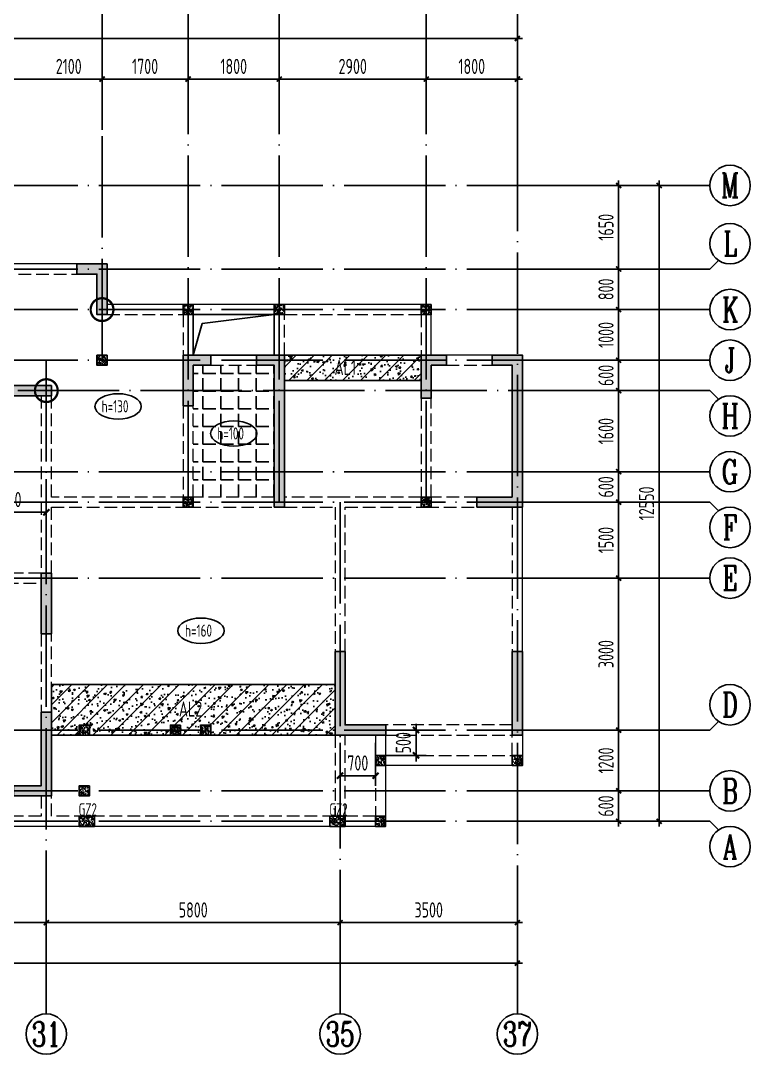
# Model space of a CAD drawing. Extents: x -1712635 to -854203, y -534641 to -21985.
# Drawn here: x -1207479 to -1193073, y -437530 to -417127 of the extents above; entities that cross this region are included whole.
import ezdxf
from ezdxf.enums import TextEntityAlignment as Align

# ---------------------------------------------------------------- set-up
doc = ezdxf.new("R2010")
doc.units = 0
doc.header["$LTSCALE"] = 1000
for name, pattern in [('DASH', [0.35, 0.25, -0.1]), ('DASHED', [0.75, 0.5, -0.25]), ('DOTE', [2.42, 2, -0.2, 0.02, -0.2])]:
    doc.linetypes.add(name, pattern=pattern)
doc.layers.get('0').update_dxf_attribs({"linetype": 'CONTINUOUS'})
doc.layers.get('Defpoints').update_dxf_attribs({"linetype": 'CONTINUOUS'})
doc.layers.add('+公共字体', color=7, linetype='CONTINUOUS', lineweight=20)
for name, color, linetype in [('A-AXIS', 1, 'CONTINUOUS'), ('A-DOTE', 10, 'DOTE'), ('AXIS_NUM', 7, 'CONTINUOUS'), ('BEAM', 4, 'DASHED'), ('ROOF', 183, 'CONTINUOUS'), ('S-B板填充', 251, 'CONTINUOUS'), ('S-B板标注', 3, 'CONTINUOUS'), ('S-C承台编号', 6, 'CONTINUOUS'), ('S-D洞口', 4, 'CONTINUOUS'), ('S-L主梁线', 4, 'DASH'), ('S-Q墙填充', 252, 'CONTINUOUS'), ('S-Q墙实线', 6, 'CONTINUOUS'), ('S-Q墙标注', 3, 'CONTINUOUS'), ('S-Y一般标注', 3, 'CONTINUOUS'), ('S-构造柱', 212, 'CONTINUOUS'), ('S-构造柱编号', 130, 'CONTINUOUS'), ('TEXT', 2, 'CONTINUOUS')]:
    doc.layers.add(name, color=color, linetype=linetype)
doc.layers.add('配箍校核', color=34, linetype='CONTINUOUS', plot=False)
doc.styles.add('TSSD_Axis', font='complex.shx', dxfattribs={"width": 0.7, "bigfont": 'hztxt.shx'})
doc.styles.add('TSSD_DIMENSION', font='Tssdeng.shx', dxfattribs={"width": 0.7, "bigfont": 'tssdchn.shx'})
doc.styles.add('TSSD_REIN', font='tssdeng.shx', dxfattribs={"width": 0.7, "height": 300, "bigfont": 'tssdchn.shx'})
doc.styles.add('结构文字', font='zstxt.shx', dxfattribs={"width": 0.7, "bigfont": 'zshz.shx'})
doc.dimstyles.new('STRUCK', dxfattribs={"dimtxt": 400, "dimasz": 121, "dimexe": 200, "dimexo": 150, "dimgap": 115, "dimtad": 1, "dimdec": 0, "dimdsep": 46, "dimtxsty": '结构文字', "dimblk": 'ARCHTICK', "dimcen": 400, "dimclrd": 3, "dimclre": 3, "dimclrt": 7, "dimadec": 0, "dimazin": 0, "dimtfac": 1, "dimtdec": 0, "dimtix": 1, "dimtmove": 2, "dimatfit": 3, "dimldrblk": '_DIMX', "dimfxl": 0, "dimtolj": 1, "dimtzin": 0, "dimarcsym": 0})
doc.dimstyles.new('TSSD_100_100', dxfattribs={"dimtxt": 300, "dimasz": 100, "dimexe": 100, "dimexo": 250, "dimgap": 100, "dimtad": 1, "dimdec": 0, "dimzin": 0, "dimdsep": 46, "dimtxsty": 'TSSD_DIMENSION', "dimblk": 'ARCHTICK', "dimcen": 0, "dimdle": 100, "dimclrt": 7, "dimadec": 0, "dimazin": 0, "dimtfac": 1, "dimtdec": 0, "dimtix": 1, "dimtmove": 2, "dimatfit": 3, "dimldrblk": 'ARCHTICK', "dimfxl": 0, "dimtolj": 1, "dimtzin": 0, "dimarcsym": 0})

# ---------------------------------------------------------------- blocks, each defined once
blk = doc.blocks.new('_ArchTick')
at = {"color": 0, "const_width": 0.35}
blk.add_lwpolyline([(-0.5, -0.5), (0.5, 0.5)], dxfattribs=at)
blk = doc.blocks.new('*D134')
at = {"layer": 'Defpoints', "color": 0}
for p in [(46400, 19250), (44300, 18250), (46400, 18250)]:
    blk.add_point(p, dxfattribs=at)
at = {"layer": 'S-Y一般标注', "color": 0, "lineweight": -2}
for p, q in [((44200, 19250), (46500, 19250)), ((44300, 18500), (44300, 19350)), ((46400, 18500), (46400, 19350))]:
    blk.add_line(p, q, dxfattribs=at)
at = {"layer": 'S-Y一般标注', "color": 0, "lineweight": -2, "xscale": 100, "yscale": 100, "zscale": 100, "rotation": 180}
blk.add_blockref('_ArchTick', (44300, 19250), dxfattribs=at)
at = {"layer": 'S-Y一般标注', "color": 0, "lineweight": -2, "xscale": 100, "yscale": 100, "zscale": 100}
blk.add_blockref('_ArchTick', (46400, 19250), dxfattribs=at)
at = {"layer": 'S-Y一般标注', "color": 7, "insert": (45742, 19500), "char_height": 300, "attachment_point": 5, "style": 'TSSD_DIMENSION'}
blk.add_mtext('\\A1;2100', dxfattribs=at)
blk = doc.blocks.new('*D135')
at = {"layer": 'Defpoints', "color": 0}
for p in [(48100, 19250), (46400, 18250), (48100, 18250)]:
    blk.add_point(p, dxfattribs=at)
at = {"layer": 'S-Y一般标注', "color": 0, "lineweight": -2}
for p, q in [((46300, 19250), (48200, 19250)), ((46400, 18500), (46400, 19350)), ((48100, 18500), (48100, 19350))]:
    blk.add_line(p, q, dxfattribs=at)
at = {"layer": 'S-Y一般标注', "color": 0, "lineweight": -2, "xscale": 100, "yscale": 100, "zscale": 100, "rotation": 180}
blk.add_blockref('_ArchTick', (46400, 19250), dxfattribs=at)
at = {"layer": 'S-Y一般标注', "color": 0, "lineweight": -2, "xscale": 100, "yscale": 100, "zscale": 100}
blk.add_blockref('_ArchTick', (48100, 19250), dxfattribs=at)
at = {"layer": 'S-Y一般标注', "color": 7, "insert": (47250, 19500), "char_height": 300, "attachment_point": 5, "style": 'TSSD_DIMENSION'}
blk.add_mtext('\\A1;1700', dxfattribs=at)
blk = doc.blocks.new('*D136')
at = {"layer": 'Defpoints', "color": 0}
for p in [(49900, 19250), (48100, 18250), (49900, 18250)]:
    blk.add_point(p, dxfattribs=at)
at = {"layer": 'S-Y一般标注', "color": 0, "lineweight": -2}
for p, q in [((48000, 19250), (50000, 19250)), ((48100, 18500), (48100, 19350)), ((49900, 18500), (49900, 19350))]:
    blk.add_line(p, q, dxfattribs=at)
at = {"layer": 'S-Y一般标注', "color": 0, "lineweight": -2, "xscale": 100, "yscale": 100, "zscale": 100, "rotation": 180}
blk.add_blockref('_ArchTick', (48100, 19250), dxfattribs=at)
at = {"layer": 'S-Y一般标注', "color": 0, "lineweight": -2, "xscale": 100, "yscale": 100, "zscale": 100}
blk.add_blockref('_ArchTick', (49900, 19250), dxfattribs=at)
at = {"layer": 'S-Y一般标注', "color": 7, "insert": (49000, 19500), "char_height": 300, "attachment_point": 5, "style": 'TSSD_DIMENSION'}
blk.add_mtext('\\A1;1800', dxfattribs=at)
blk = doc.blocks.new('*D137')
at = {"layer": 'Defpoints', "color": 0}
for p in [(52800, 19250), (49900, 18250), (52800, 18250)]:
    blk.add_point(p, dxfattribs=at)
at = {"layer": 'S-Y一般标注', "color": 0, "lineweight": -2}
for p, q in [((49800, 19250), (52900, 19250)), ((49900, 18500), (49900, 19350)), ((52800, 18500), (52800, 19350))]:
    blk.add_line(p, q, dxfattribs=at)
at = {"layer": 'S-Y一般标注', "color": 0, "lineweight": -2, "xscale": 100, "yscale": 100, "zscale": 100, "rotation": 180}
blk.add_blockref('_ArchTick', (49900, 19250), dxfattribs=at)
at = {"layer": 'S-Y一般标注', "color": 0, "lineweight": -2, "xscale": 100, "yscale": 100, "zscale": 100}
blk.add_blockref('_ArchTick', (52800, 19250), dxfattribs=at)
at = {"layer": 'S-Y一般标注', "color": 7, "insert": (51350, 19500), "char_height": 300, "attachment_point": 5, "style": 'TSSD_DIMENSION'}
blk.add_mtext('\\A1;2900', dxfattribs=at)
blk = doc.blocks.new('*D138')
at = {"layer": 'Defpoints', "color": 0}
for p in [(54600, 19250), (52800, 18250), (54600, 18250)]:
    blk.add_point(p, dxfattribs=at)
at = {"layer": 'S-Y一般标注', "color": 0, "lineweight": -2}
for p, q in [((52700, 19250), (54700, 19250)), ((52800, 18500), (52800, 19350)), ((54600, 18500), (54600, 19350))]:
    blk.add_line(p, q, dxfattribs=at)
at = {"layer": 'S-Y一般标注', "color": 0, "lineweight": -2, "xscale": 100, "yscale": 100, "zscale": 100, "rotation": 180}
blk.add_blockref('_ArchTick', (52800, 19250), dxfattribs=at)
at = {"layer": 'S-Y一般标注', "color": 0, "lineweight": -2, "xscale": 100, "yscale": 100, "zscale": 100}
blk.add_blockref('_ArchTick', (54600, 19250), dxfattribs=at)
at = {"layer": 'S-Y一般标注', "color": 7, "insert": (53700, 19500), "char_height": 300, "attachment_point": 5, "style": 'TSSD_DIMENSION'}
blk.add_mtext('\\A1;1800', dxfattribs=at)
blk = doc.blocks.new('*D139')
at = {"layer": 'Defpoints', "color": 0}
for p in [(54600, 20050), (4600, 18250), (54600, 18250)]:
    blk.add_point(p, dxfattribs=at)
at = {"layer": 'S-Y一般标注', "color": 0, "lineweight": -2}
for p, q in [((4500, 20050), (54700, 20050)), ((4600, 18500), (4600, 20150)), ((54600, 18500), (54600, 20150))]:
    blk.add_line(p, q, dxfattribs=at)
at = {"layer": 'S-Y一般标注', "color": 0, "lineweight": -2, "xscale": 100, "yscale": 100, "zscale": 100, "rotation": 180}
blk.add_blockref('_ArchTick', (4600, 20050), dxfattribs=at)
at = {"layer": 'S-Y一般标注', "color": 0, "lineweight": -2, "xscale": 100, "yscale": 100, "zscale": 100}
blk.add_blockref('_ArchTick', (54600, 20050), dxfattribs=at)
at = {"layer": 'S-Y一般标注', "color": 7, "insert": (29600, 20300), "char_height": 300, "attachment_point": 5, "style": 'TSSD_DIMENSION'}
blk.add_mtext('\\A1;50000', dxfattribs=at)
blk = doc.blocks.new('*D159')
at = {"layer": 'Defpoints', "color": 0}
for p in [(42100, 3600), (45300, 3600), (45300, 2600)]:
    blk.add_point(p, dxfattribs=at)
at = {"layer": 'S-Y一般标注', "color": 0, "lineweight": -2}
for p, q in [((42100, 3350), (42100, 2500)), ((45300, 3350), (45300, 2500)), ((42000, 2600), (45400, 2600))]:
    blk.add_line(p, q, dxfattribs=at)
at = {"layer": 'S-Y一般标注', "color": 0, "lineweight": -2, "xscale": 100, "yscale": 100, "zscale": 100, "rotation": 180}
blk.add_blockref('_ArchTick', (42100, 2600), dxfattribs=at)
at = {"layer": 'S-Y一般标注', "color": 0, "lineweight": -2, "xscale": 100, "yscale": 100, "zscale": 100}
blk.add_blockref('_ArchTick', (45300, 2600), dxfattribs=at)
at = {"layer": 'S-Y一般标注', "color": 7, "insert": (43700, 2850), "char_height": 300, "attachment_point": 5, "style": 'TSSD_DIMENSION'}
blk.add_mtext('\\A1;3200', dxfattribs=at)
blk = doc.blocks.new('ts_axno')
at = {"color": 0, "linetype": 'ByBlock', "lineweight": -2}
blk.add_circle((0, 0), 0.5, dxfattribs=at)
at = {"color": 0, "linetype": 'ByBlock', "lineweight": -2, "style": 'TSSD_Axis', "width": 0.7}
blk.add_attdef('A', text='', height=0.6, dxfattribs=at).set_placement((0, 0), align=Align.MIDDLE_CENTER)
blk = doc.blocks.new('*D160')
at = {"layer": 'Defpoints', "color": 0}
for p in [(45300, 3600), (51100, 3600), (51100, 2600)]:
    blk.add_point(p, dxfattribs=at)
at = {"layer": 'S-Y一般标注', "color": 0, "lineweight": -2}
for p, q in [((45300, 3350), (45300, 2500)), ((51100, 3350), (51100, 2500)), ((45200, 2600), (51200, 2600))]:
    blk.add_line(p, q, dxfattribs=at)
at = {"layer": 'S-Y一般标注', "color": 0, "lineweight": -2, "xscale": 100, "yscale": 100, "zscale": 100, "rotation": 180}
blk.add_blockref('_ArchTick', (45300, 2600), dxfattribs=at)
at = {"layer": 'S-Y一般标注', "color": 0, "lineweight": -2, "xscale": 100, "yscale": 100, "zscale": 100}
blk.add_blockref('_ArchTick', (51100, 2600), dxfattribs=at)
at = {"layer": 'S-Y一般标注', "color": 7, "insert": (48200, 2850), "char_height": 300, "attachment_point": 5, "style": 'TSSD_DIMENSION'}
blk.add_mtext('\\A1;5800', dxfattribs=at)
blk = doc.blocks.new('*D161')
at = {"layer": 'Defpoints', "color": 0}
for p in [(51100, 3600), (54600, 3600), (54600, 2600)]:
    blk.add_point(p, dxfattribs=at)
at = {"layer": 'S-Y一般标注', "color": 0, "lineweight": -2}
for p, q in [((51100, 3350), (51100, 2500)), ((54600, 3350), (54600, 2500)), ((51000, 2600), (54700, 2600))]:
    blk.add_line(p, q, dxfattribs=at)
at = {"layer": 'S-Y一般标注', "color": 0, "lineweight": -2, "xscale": 100, "yscale": 100, "zscale": 100, "rotation": 180}
blk.add_blockref('_ArchTick', (51100, 2600), dxfattribs=at)
at = {"layer": 'S-Y一般标注', "color": 0, "lineweight": -2, "xscale": 100, "yscale": 100, "zscale": 100}
blk.add_blockref('_ArchTick', (54600, 2600), dxfattribs=at)
at = {"layer": 'S-Y一般标注', "color": 7, "insert": (52850, 2850), "char_height": 300, "attachment_point": 5, "style": 'TSSD_DIMENSION'}
blk.add_mtext('\\A1;3500', dxfattribs=at)
blk = doc.blocks.new('*D162')
at = {"layer": 'Defpoints', "color": 0}
for p in [(4600, 3600), (54600, 3600), (54600, 1800)]:
    blk.add_point(p, dxfattribs=at)
at = {"layer": 'S-Y一般标注', "color": 0, "lineweight": -2}
for p, q in [((4600, 3350), (4600, 1700)), ((54600, 3350), (54600, 1700)), ((4500, 1800), (54700, 1800))]:
    blk.add_line(p, q, dxfattribs=at)
at = {"layer": 'S-Y一般标注', "color": 0, "lineweight": -2, "xscale": 100, "yscale": 100, "zscale": 100, "rotation": 180}
blk.add_blockref('_ArchTick', (4600, 1800), dxfattribs=at)
at = {"layer": 'S-Y一般标注', "color": 0, "lineweight": -2, "xscale": 100, "yscale": 100, "zscale": 100}
blk.add_blockref('_ArchTick', (54600, 1800), dxfattribs=at)
at = {"layer": 'S-Y一般标注', "color": 7, "insert": (29600, 2050), "char_height": 300, "attachment_point": 5, "style": 'TSSD_DIMENSION'}
blk.add_mtext('\\A1;50000', dxfattribs=at)
blk = doc.blocks.new('*D167')
at = {"layer": 'Defpoints', "color": 0}
for p in [(55600, 5200), (56600, 5200), (55600, 4600)]:
    blk.add_point(p, dxfattribs=at)
at = {"layer": 'S-Y一般标注', "color": 0, "lineweight": -2}
for p, q in [((55850, 5200), (56700, 5200)), ((56600, 5200), (56600, 5300)), ((56600, 4600), (56600, 5200)), ((55850, 4600), (56700, 4600)), ((56600, 4600), (56600, 4500))]:
    blk.add_line(p, q, dxfattribs=at)
at = {"layer": 'S-Y一般标注', "color": 0, "lineweight": -2, "xscale": 100, "yscale": 100, "zscale": 100}
for p, rotation in [((56600, 5200), 270), ((56600, 4600), 90)]:
    blk.add_blockref('_ArchTick', p, dxfattribs=dict(at, rotation=rotation))
at = {"layer": 'S-Y一般标注', "color": 7, "insert": (56350, 4900), "char_height": 300, "attachment_point": 5, "rotation": 90, "style": 'TSSD_DIMENSION'}
blk.add_mtext('\\A1;600', dxfattribs=at)
blk = doc.blocks.new('*D168')
at = {"layer": 'Defpoints', "color": 0}
for p in [(55600, 10900), (56600, 10900), (55600, 9400)]:
    blk.add_point(p, dxfattribs=at)
at = {"layer": 'S-Y一般标注', "color": 0, "lineweight": -2}
for p, q in [((55850, 10900), (56700, 10900)), ((56600, 9300), (56600, 11000)), ((55850, 9400), (56700, 9400))]:
    blk.add_line(p, q, dxfattribs=at)
at = {"layer": 'S-Y一般标注', "color": 0, "lineweight": -2, "xscale": 100, "yscale": 100, "zscale": 100}
for p, rotation in [((56600, 10900), 90), ((56600, 9400), 270)]:
    blk.add_blockref('_ArchTick', p, dxfattribs=dict(at, rotation=rotation))
at = {"layer": 'S-Y一般标注', "color": 7, "insert": (56350, 10150), "char_height": 300, "attachment_point": 5, "rotation": 90, "style": 'TSSD_DIMENSION'}
blk.add_mtext('\\A1;1500', dxfattribs=at)
blk = doc.blocks.new('*D169')
at = {"layer": 'Defpoints', "color": 0}
for p in [(55600, 11500), (56600, 11500), (55600, 10900)]:
    blk.add_point(p, dxfattribs=at)
at = {"layer": 'S-Y一般标注', "color": 0, "lineweight": -2}
for p, q in [((55850, 11500), (56700, 11500)), ((56600, 11500), (56600, 11600)), ((56600, 10900), (56600, 11500)), ((55850, 10900), (56700, 10900)), ((56600, 10900), (56600, 10800))]:
    blk.add_line(p, q, dxfattribs=at)
at = {"layer": 'S-Y一般标注', "color": 0, "lineweight": -2, "xscale": 100, "yscale": 100, "zscale": 100}
for p, rotation in [((56600, 11500), 270), ((56600, 10900), 90)]:
    blk.add_blockref('_ArchTick', p, dxfattribs=dict(at, rotation=rotation))
at = {"layer": 'S-Y一般标注', "color": 7, "insert": (56350, 11200), "char_height": 300, "attachment_point": 5, "rotation": 90, "style": 'TSSD_DIMENSION'}
blk.add_mtext('\\A1;600', dxfattribs=at)
blk = doc.blocks.new('*D170')
at = {"layer": 'Defpoints', "color": 0}
for p in [(55600, 13100), (56600, 13100), (55600, 11500)]:
    blk.add_point(p, dxfattribs=at)
at = {"layer": 'S-Y一般标注', "color": 0, "lineweight": -2}
for p, q in [((55850, 13100), (56700, 13100)), ((56600, 11400), (56600, 13200)), ((55850, 11500), (56700, 11500))]:
    blk.add_line(p, q, dxfattribs=at)
at = {"layer": 'S-Y一般标注', "color": 0, "lineweight": -2, "xscale": 100, "yscale": 100, "zscale": 100}
for p, rotation in [((56600, 13100), 90), ((56600, 11500), 270)]:
    blk.add_blockref('_ArchTick', p, dxfattribs=dict(at, rotation=rotation))
at = {"layer": 'S-Y一般标注', "color": 7, "insert": (56350, 12300), "char_height": 300, "attachment_point": 5, "rotation": 90, "style": 'TSSD_DIMENSION'}
blk.add_mtext('\\A1;1600', dxfattribs=at)
blk = doc.blocks.new('*D171')
at = {"layer": 'Defpoints', "color": 0}
for p in [(55600, 13700), (56600, 13700), (55600, 13100)]:
    blk.add_point(p, dxfattribs=at)
at = {"layer": 'S-Y一般标注', "color": 0, "lineweight": -2}
for p, q in [((55850, 13700), (56700, 13700)), ((56600, 13700), (56600, 13800)), ((56600, 13100), (56600, 13700)), ((55850, 13100), (56700, 13100)), ((56600, 13100), (56600, 13000))]:
    blk.add_line(p, q, dxfattribs=at)
at = {"layer": 'S-Y一般标注', "color": 0, "lineweight": -2, "xscale": 100, "yscale": 100, "zscale": 100}
for p, rotation in [((56600, 13700), 270), ((56600, 13100), 90)]:
    blk.add_blockref('_ArchTick', p, dxfattribs=dict(at, rotation=rotation))
at = {"layer": 'S-Y一般标注', "color": 7, "insert": (56350, 13400), "char_height": 300, "attachment_point": 5, "rotation": 90, "style": 'TSSD_DIMENSION'}
blk.add_mtext('\\A1;600', dxfattribs=at)
blk = doc.blocks.new('*D172')
at = {"layer": 'Defpoints', "color": 0}
for p in [(55600, 14700), (56600, 14700), (55600, 13700)]:
    blk.add_point(p, dxfattribs=at)
at = {"layer": 'S-Y一般标注', "color": 0, "lineweight": -2}
for p, q in [((55850, 14700), (56700, 14700)), ((56600, 13600), (56600, 14800)), ((55850, 13700), (56700, 13700))]:
    blk.add_line(p, q, dxfattribs=at)
at = {"layer": 'S-Y一般标注', "color": 0, "lineweight": -2, "xscale": 100, "yscale": 100, "zscale": 100}
for p, rotation in [((56600, 14700), 90), ((56600, 13700), 270)]:
    blk.add_blockref('_ArchTick', p, dxfattribs=dict(at, rotation=rotation))
at = {"layer": 'S-Y一般标注', "color": 7, "insert": (56350, 14200), "char_height": 300, "attachment_point": 5, "rotation": 90, "style": 'TSSD_DIMENSION'}
blk.add_mtext('\\A1;1000', dxfattribs=at)
blk = doc.blocks.new('*D173')
at = {"layer": 'Defpoints', "color": 0}
for p in [(55600, 17150), (57400, 17150), (55600, 4600)]:
    blk.add_point(p, dxfattribs=at)
at = {"layer": 'S-Y一般标注', "color": 0, "lineweight": -2}
for p, q in [((55850, 17150), (57500, 17150)), ((57400, 4500), (57400, 17250)), ((55850, 4600), (57500, 4600))]:
    blk.add_line(p, q, dxfattribs=at)
at = {"layer": 'S-Y一般标注', "color": 0, "lineweight": -2, "xscale": 100, "yscale": 100, "zscale": 100}
for p, rotation in [((57400, 17150), 90), ((57400, 4600), 270)]:
    blk.add_blockref('_ArchTick', p, dxfattribs=dict(at, rotation=rotation))
at = {"layer": 'S-Y一般标注', "color": 7, "insert": (57150, 10875), "char_height": 300, "attachment_point": 5, "rotation": 90, "style": 'TSSD_DIMENSION'}
blk.add_mtext('\\A1;12550', dxfattribs=at)
blk = doc.blocks.new('*D174')
at = {"layer": 'Defpoints', "color": 0}
for p in [(55600, 15500), (56600, 15500), (55600, 14700)]:
    blk.add_point(p, dxfattribs=at)
at = {"layer": 'S-Y一般标注', "color": 0, "lineweight": -2}
for p, q in [((56600, 14600), (56600, 15600)), ((55850, 15500), (56700, 15500)), ((55850, 14700), (56700, 14700))]:
    blk.add_line(p, q, dxfattribs=at)
at = {"layer": 'S-Y一般标注', "color": 0, "lineweight": -2, "xscale": 100, "yscale": 100, "zscale": 100}
for p, rotation in [((56600, 15500), 90), ((56600, 14700), 270)]:
    blk.add_blockref('_ArchTick', p, dxfattribs=dict(at, rotation=rotation))
at = {"layer": 'S-Y一般标注', "color": 7, "insert": (56350, 15100), "char_height": 300, "attachment_point": 5, "rotation": 90, "style": 'TSSD_DIMENSION'}
blk.add_mtext('\\A1;800', dxfattribs=at)
blk = doc.blocks.new('*D175')
at = {"layer": 'Defpoints', "color": 0}
for p in [(55600, 6400), (56600, 6400), (55600, 5200)]:
    blk.add_point(p, dxfattribs=at)
at = {"layer": 'S-Y一般标注', "color": 0, "lineweight": -2}
for p, q in [((55850, 6400), (56700, 6400)), ((56600, 5100), (56600, 6500)), ((55850, 5200), (56700, 5200))]:
    blk.add_line(p, q, dxfattribs=at)
at = {"layer": 'S-Y一般标注', "color": 0, "lineweight": -2, "xscale": 100, "yscale": 100, "zscale": 100}
for p, rotation in [((56600, 6400), 90), ((56600, 5200), 270)]:
    blk.add_blockref('_ArchTick', p, dxfattribs=dict(at, rotation=rotation))
at = {"layer": 'S-Y一般标注', "color": 7, "insert": (56350, 5800), "char_height": 300, "attachment_point": 5, "rotation": 90, "style": 'TSSD_DIMENSION'}
blk.add_mtext('\\A1;1200', dxfattribs=at)
blk = doc.blocks.new('*D176')
at = {"layer": 'Defpoints', "color": 0}
for p in [(55600, 9400), (56600, 9400), (55600, 6400)]:
    blk.add_point(p, dxfattribs=at)
at = {"layer": 'S-Y一般标注', "color": 0, "lineweight": -2}
for p, q in [((55850, 9400), (56700, 9400)), ((56600, 6300), (56600, 9500)), ((55850, 6400), (56700, 6400))]:
    blk.add_line(p, q, dxfattribs=at)
at = {"layer": 'S-Y一般标注', "color": 0, "lineweight": -2, "xscale": 100, "yscale": 100, "zscale": 100}
for p, rotation in [((56600, 9400), 90), ((56600, 6400), 270)]:
    blk.add_blockref('_ArchTick', p, dxfattribs=dict(at, rotation=rotation))
at = {"layer": 'S-Y一般标注', "color": 7, "insert": (56350, 7900), "char_height": 300, "attachment_point": 5, "rotation": 90, "style": 'TSSD_DIMENSION'}
blk.add_mtext('\\A1;3000', dxfattribs=at)
blk = doc.blocks.new('*D177')
at = {"layer": 'Defpoints', "color": 0}
for p in [(55600, 17150), (56600, 17150), (55600, 15500)]:
    blk.add_point(p, dxfattribs=at)
at = {"layer": 'S-Y一般标注', "color": 0, "lineweight": -2}
for p, q in [((55850, 17150), (56700, 17150)), ((56600, 15400), (56600, 17250)), ((55850, 15500), (56700, 15500))]:
    blk.add_line(p, q, dxfattribs=at)
at = {"layer": 'S-Y一般标注', "color": 0, "lineweight": -2, "xscale": 100, "yscale": 100, "zscale": 100}
for p, rotation in [((56600, 17150), 90), ((56600, 15500), 270)]:
    blk.add_blockref('_ArchTick', p, dxfattribs=dict(at, rotation=rotation))
at = {"layer": 'S-Y一般标注', "color": 7, "insert": (56350, 16325), "char_height": 300, "attachment_point": 5, "rotation": 90, "style": 'TSSD_DIMENSION'}
blk.add_mtext('\\A1;1650', dxfattribs=at)
blk = doc.blocks.new('20210803.22403995')
at = {"layer": '+公共字体', "color": 2, "const_width": 45}
for points in [[(-822438, -168387, 1), (-822438, -167937, 1), (-822438, -168387, -1)], [(-823538, -169986, 1), (-823538, -169536, 1), (-823538, -169986, -1)]]:
    blk.add_lwpolyline(points, format="xyb", dxfattribs=at)
blk = doc.blocks.new('20210807.15312078')
at = {"layer": 'S-Q墙填充'}
h = blk.add_hatch(color=252, dxfattribs=at)
h.dxf.hatch_style = 1
h.paths.add_polyline_path([(102916, 67940), (102316, 67940), (102316, 67740), (102716, 67740), (102716, 66940), (102916, 66940)])
h = blk.add_hatch(color=252, dxfattribs=at)
h.dxf.hatch_style = 1
h.paths.add_polyline_path([(104416, 66140), (104416, 65140), (104616, 65140), (104616, 65940), (104966, 65940), (104966, 66140)])
h = blk.add_hatch(color=252, dxfattribs=at)
h.dxf.hatch_style = 1
h.paths.add_polyline_path([(106416, 66140), (105866, 66140), (105866, 65940), (106216, 65940), (106216, 63140), (106416, 63140)])
h = blk.add_hatch(color=252, dxfattribs=at)
h.dxf.hatch_style = 1
h.paths.add_polyline_path([(109116, 66140), (109116, 65290), (109316, 65290), (109316, 65940), (109616, 65940), (109616, 66140)])
h = blk.add_hatch(color=252, dxfattribs=at)
h.dxf.hatch_style = 1
h.paths.add_polyline_path([(110916, 63340), (110216, 63340), (110216, 63140), (111116, 63140), (111116, 66140), (110516, 66140), (110516, 65940), (110916, 65940)])
h = blk.add_hatch(color=252, dxfattribs=at)
h.dxf.hatch_style = 1
h.paths.add_polyline_path([(100016, 65540), (100016, 65840), (99816, 65840), (99816, 65340), (100216, 65340), (101816, 65340), (101816, 65540), (100216, 65540)])
h = blk.add_hatch(color=252, dxfattribs=at)
h.dxf.hatch_style = 1
h.paths.add_polyline_path([(101816, 60640), (101816, 61840), (101616, 61840), (101616, 60640)])
h = blk.add_hatch(color=252, dxfattribs=at)
h.dxf.hatch_style = 1
h.paths.add_polyline_path([(107416, 60290), (107616, 60290), (107616, 58840), (108316, 58840), (108416, 58840), (108416, 58640), (108316, 58640), (107416, 58640)])
h = blk.add_hatch(color=252, dxfattribs=at)
h.dxf.hatch_style = 1
h.paths.add_polyline_path([(111116, 58640), (111116, 60290), (110916, 60290), (110916, 58640)])
h = blk.add_hatch(color=252, dxfattribs=at)
h.dxf.hatch_style = 1
h.paths.add_polyline_path([(101816, 57440), (101066, 57440), (101066, 57640), (101616, 57640), (101616, 58740), (101616, 59090), (101816, 59090), (101816, 58740)])
at = {"layer": 'S-D洞口', "color": 5}
blk.add_lwpolyline([(104616, 66140), (106216, 66140), (106216, 66940), (104616, 66940), (104616, 66140), (104793, 66762), (106216, 66940)], dxfattribs=at)
at = {"layer": 'S-L主梁线', "linetype": 'DASH', "lineweight": 18}
for p, q in [((100815, 67740), (102316, 67740)), ((102916, 66940), (104416, 66940)), ((104416, 66940), (104416, 66140)), ((106416, 66940), (109116, 66940)), ((106416, 66140), (106416, 66940)), ((109116, 66940), (109116, 66140)), ((104966, 65940), (105866, 65940)), ((109616, 65940), (110516, 65940)), ((101616, 65340), (101616, 63240)), ((101816, 63340), (101816, 65340)), ((109116, 65290), (109116, 63340)), ((109316, 63340), (109316, 65290)), ((104416, 65140), (104416, 63340)), ((104616, 63340), (104616, 65140)), ((104416, 63340), (101816, 63340)), ((106216, 63340), (104616, 63340)), ((107516, 63340), (106416, 63340)), ((109116, 63340), (107516, 63340)), ((110216, 63340), (109316, 63340)), ((101616, 63240), (101616, 61840)), ((101816, 63140), (104516, 63140)), ((101816, 61840), (101816, 63140)), ((104516, 63140), (106216, 63140)), ((106416, 63140), (107416, 63140)), ((107416, 63140), (107416, 60290)), ((107616, 63140), (109216, 63140)), ((107616, 60290), (107616, 63140)), ((109216, 63140), (110216, 63140)), ((110916, 63140), (110916, 60290)), ((101616, 61840), (99866, 61840)), ((99866, 61640), (101616, 61640)), ((101616, 60640), (101616, 59090)), ((101816, 59090), (101816, 60640)), ((110916, 58840), (108416, 58840)), ((107416, 58640), (107416, 57040)), ((107616, 57040), (107616, 58640)), ((108216, 58640), (108216, 57040)), ((108416, 58640), (110916, 58640)), ((110916, 58240), (110916, 58640)), ((108416, 58240), (110916, 58240)), ((101616, 57440), (101616, 57040)), ((101816, 57040), (101816, 57440)), ((101616, 57040), (95416, 57040)), ((107416, 57040), (101816, 57040)), ((108216, 57040), (107616, 57040))]:
    blk.add_line(p, q, dxfattribs=at)
at = {"layer": 'S-L主梁线', "linetype": 'ByBlock', "lineweight": 18}
for p, q in [((102316, 67940), (100816, 67940)), ((104516, 67140), (102916, 67140)), ((106316, 67140), (104516, 67140)), ((109316, 67140), (106316, 67140)), ((109316, 66140), (109316, 67140)), ((104616, 66940), (106216, 66940)), ((104616, 66140), (104616, 66940)), ((106216, 66940), (106216, 66140)), ((105866, 66140), (104966, 66140)), ((110516, 66140), (109616, 66140)), ((111116, 60290), (111116, 63140)), ((108416, 56840), (108416, 58640)), ((111116, 58640), (111116, 58040)), ((111116, 58040), (108416, 58040)), ((89516, 56840), (107516, 56840)), ((107516, 56840), (108416, 56840))]:
    blk.add_line(p, q, dxfattribs=at)
at = {"layer": 'S-Q墙实线'}
for points in [[(102916, 67940), (102316, 67940), (102316, 67740), (102716, 67740), (102716, 66940), (102916, 66940)], [(104416, 66140), (104416, 65140), (104616, 65140), (104616, 65940), (104966, 65940), (104966, 66140)], [(106416, 66140), (105866, 66140), (105866, 65940), (106216, 65940), (106216, 63140), (106416, 63140)], [(109116, 66140), (109116, 65290), (109316, 65290), (109316, 65940), (109616, 65940), (109616, 66140)], [(110916, 63340), (110216, 63340), (110216, 63140), (111116, 63140), (111116, 66140), (110516, 66140), (110516, 65940), (110916, 65940)], [(100016, 65540), (100016, 65840), (99816, 65840), (99816, 65340), (100216, 65340), (101816, 65340), (101816, 65540), (100216, 65540)], [(101816, 60640), (101816, 61840), (101616, 61840), (101616, 60640)], [(111116, 58640), (111116, 60290), (110916, 60290), (110916, 58640)], [(101816, 57440), (101066, 57440), (101066, 57640), (101616, 57640), (101616, 58740), (101616, 59090), (101816, 59090), (101816, 58740)]]:
    blk.add_lwpolyline(points, close=True, dxfattribs=at)
blk.add_lwpolyline([(108316, 58840), (108416, 58840), (108416, 58640), (108316, 58640), (107416, 58640), (107416, 60290), (107616, 60290), (107616, 58840), (108316, 58840)], dxfattribs=at)
blk = doc.blocks.new('20210730.02141516')
at = {"layer": 'S-构造柱'}
h = blk.add_hatch(dxfattribs=at)
h.set_pattern_fill('ARMORED', color=256, scale=15, angle=-90, style=0)
h.set_pattern_definition([(320, (-154189.41, 3278673.45), (-9.4128202, -107.5890274), [11.25, -123.75]), (265, (-154189.41, 3278673.45), (112.82882, 20.8127), [9, -99]), (10.4514, (-154190.19, 3278664.49), (103.4159313, -86.7764073), [9.5610285, -105.1713168]), (316.1842, (-154159.41, 3278673.45), (-24.827852, -160.0861573), [16.875, -185.625]), (6.6356, (-154161.48, 3278660.11), (146.117681, -140.199406), [14.341543, -157.75695]), (261.1842, (-154159.41, 3278673.45), (146.11779, -140.199292), [13.5, -148.5]), (291, (-154166.91, 3278658.45), (-60.3928336, -89.5360578), [11.25, -123.75]), (236, (-154166.91, 3278658.45), (108.7725068, -36.4972998), [9, -99]), (341.4514, (-154171.94, 3278650.99), (48.3795745, -126.0333943), [9.5610285, -105.1713168]), (307.5, (-154189.41, 3278673.454), (49.93407807, -1.8239783), [0, -97.8, 0, -100.5, 0, -99.375]), (277.5, (-154189.41, 3278673.454), (59.1617568, -39.4604306), [0, -57.3, 0, -95.55, 0, -37.875]), (237.5, (-154189.41, 3278706.904), (-3.38323076, -80.07336543), [0, -37.5, 0, -117, 0, -155.25]), (227.5, (-154189.41, 3278721.904), (15.0157473, -87.4779254), [0, -48.75, 0, -77.7, 0, -110.25]), (315, (-154189.41, 3278673.454), (53.0330086, 53.0330086), [])])
h.paths.add_polyline_path([(200, 200), (200, 0), (0, 0), (0, 200)])
blk.add_lwpolyline([(200, 200), (200, 0), (0, 0), (0, 200)], close=True, dxfattribs=at)
blk = doc.blocks.new('20210809.18224761')
at = {"layer": 'S-构造柱'}
h = blk.add_hatch(dxfattribs=at)
h.set_pattern_fill('ARMORED', color=256, scale=15, angle=-90, style=0)
h.set_pattern_definition([(320, (-154189.41, 3278673.45), (-9.4128202, -107.5890274), [11.25, -123.75]), (265, (-154189.41, 3278673.45), (112.82882, 20.8127), [9, -99]), (10.4514, (-154190.19, 3278664.49), (103.4159313, -86.7764073), [9.5610285, -105.1713168]), (316.1842, (-154159.41, 3278673.45), (-24.827852, -160.0861573), [16.875, -185.625]), (6.6356, (-154161.48, 3278660.11), (146.117681, -140.199406), [14.341543, -157.75695]), (261.1842, (-154159.41, 3278673.45), (146.11779, -140.199292), [13.5, -148.5]), (291, (-154166.91, 3278658.45), (-60.3928336, -89.5360578), [11.25, -123.75]), (236, (-154166.91, 3278658.45), (108.7725068, -36.4972998), [9, -99]), (341.4514, (-154171.94, 3278650.99), (48.3795745, -126.0333943), [9.5610285, -105.1713168]), (307.5, (-154189.41, 3278673.454), (49.93407807, -1.8239783), [0, -97.8, 0, -100.5, 0, -99.375]), (277.5, (-154189.41, 3278673.454), (59.1617568, -39.4604306), [0, -57.3, 0, -95.55, 0, -37.875]), (237.5, (-154189.41, 3278706.904), (-3.38323076, -80.07336543), [0, -37.5, 0, -117, 0, -155.25]), (227.5, (-154189.41, 3278721.904), (15.0157473, -87.4779254), [0, -48.75, 0, -77.7, 0, -110.25]), (315, (-154189.41, 3278673.454), (53.0330086, 53.0330086), [])])
h.paths.add_polyline_path([(300, 200), (300, 0), (0, 0), (0, 200)])
blk.add_lwpolyline([(300, 200), (300, 0), (0, 0), (0, 200)], close=True, dxfattribs=at)
blk = doc.blocks.new('20210809.18235135')
at = {"layer": '配箍校核'}
blk.add_blockref('20210809.18224761', (12, 0), dxfattribs=at)
at = {"layer": 'S-构造柱编号', "color": 2, "linetype": 'ByBlock', "style": 'TSSD_REIN', "width": 0.65}
blk.add_text('GZ2', height=250, dxfattribs=at).set_placement((0, 206, 0))
blk = doc.blocks.new('*D405')
at = {"layer": 'Defpoints', "color": 0}
for p in [(-168259, 202089), (-167559, 202089), (-167559, 201289)]:
    blk.add_point(p, dxfattribs=at)
at = {"layer": 'S-Q墙标注', "color": 3, "lineweight": -2}
for p, q in [((-168259, 201939), (-168259, 201089)), ((-167559, 201939), (-167559, 201089)), ((-168259, 201289), (-167559, 201289))]:
    blk.add_line(p, q, dxfattribs=at)
at = {"layer": 'S-Q墙标注', "color": 3, "lineweight": -2, "xscale": 121, "yscale": 121, "zscale": 121, "rotation": 180}
blk.add_blockref('_ArchTick', (-168259, 201289), dxfattribs=at)
at = {"layer": 'S-Q墙标注', "color": 3, "lineweight": -2, "xscale": 121, "yscale": 121, "zscale": 121}
blk.add_blockref('_ArchTick', (-167559, 201289), dxfattribs=at)
at = {"layer": 'S-Q墙标注', "color": 7, "insert": (-167909, 201539), "char_height": 300, "attachment_point": 5, "style": 'TSSD_REIN'}
blk.add_mtext('\\A1;700', dxfattribs=at)
blk = doc.blocks.new('_DIMX')
blk.add_line((-150, 0), (150, 0))
at = {"const_width": 50}
blk.add_lwpolyline([(-70, -70), (70, 70)], dxfattribs=at)
blk = doc.blocks.new('*D408')
at = {"layer": 'Defpoints', "color": 0}
for p in [(-175559, 207289), (-174059, 207289), (-174059, 206489)]:
    blk.add_point(p, dxfattribs=at)
at = {"layer": 'S-Q墙标注', "color": 3, "lineweight": -2}
for p, q in [((-175559, 207139), (-175559, 206289)), ((-174059, 207139), (-174059, 206289)), ((-175559, 206489), (-174059, 206489))]:
    blk.add_line(p, q, dxfattribs=at)
at = {"layer": 'S-Q墙标注', "color": 3, "lineweight": -2, "xscale": 121, "yscale": 121, "zscale": 121, "rotation": 180}
blk.add_blockref('_ArchTick', (-175559, 206489), dxfattribs=at)
at = {"layer": 'S-Q墙标注', "color": 3, "lineweight": -2, "xscale": 121, "yscale": 121, "zscale": 121}
blk.add_blockref('_ArchTick', (-174059, 206489), dxfattribs=at)
at = {"layer": 'S-Q墙标注', "color": 7, "insert": (-174809, 206739), "char_height": 300, "attachment_point": 5, "style": 'TSSD_REIN'}
blk.add_mtext('\\A1;1500', dxfattribs=at)
blk = doc.blocks.new('*D415')
at = {"layer": 'Defpoints', "color": 0}
for p in [(-167559, 202189), (-166759, 202189), (-167559, 201689)]:
    blk.add_point(p, dxfattribs=at)
at = {"layer": 'S-Q墙标注', "color": 3, "lineweight": -2}
for p, q in [((-166759, 202189), (-166759, 202310)), ((-167409, 202189), (-166559, 202189)), ((-166759, 201689), (-166759, 202189)), ((-167409, 201689), (-166559, 201689)), ((-166759, 201689), (-166759, 201568))]:
    blk.add_line(p, q, dxfattribs=at)
at = {"layer": 'S-Q墙标注', "color": 3, "lineweight": -2, "xscale": 121, "yscale": 121, "zscale": 121}
for p, rotation in [((-166759, 202189), 270), ((-166759, 201689), 90)]:
    blk.add_blockref('_ArchTick', p, dxfattribs=dict(at, rotation=rotation))
at = {"layer": 'S-Q墙标注', "color": 7, "insert": (-167009, 201939), "char_height": 300, "attachment_point": 5, "rotation": 90, "style": 'TSSD_REIN'}
blk.add_mtext('\\A1;500', dxfattribs=at)
blk = doc.blocks.new('20210726.16395156')
at = {"layer": 'A-AXIS'}
for p, q in [((46400, 18249.9), (46400, 21049.9)), ((48100, 18249.9), (48100, 21049.9)), ((49900, 18249.9), (49900, 21049.9)), ((52800, 18249.9), (52800, 21049.9)), ((54600, 18249.9), (54600, 21049.9)), ((55600, 17150), (58400, 17150)), ((58400, 15500), (58571.6, 15671.7)), ((55600, 15500), (58400, 15500)), ((55600, 14700), (58400, 14700)), ((55600, 13700), (58400, 13700)), ((55600, 13100.3), (58400, 13100.3)), ((58400, 13100.3), (58571.6, 12928.7)), ((55600, 11500), (58400, 11500)), ((55600, 10900), (58400, 10900)), ((58400, 10900), (58571.6, 10728.4)), ((55600, 9400), (58400, 9400)), ((58400, 6400), (58571.6, 6571.7)), ((55600, 6400), (58400, 6400)), ((55600, 5200), (58400, 5200)), ((55600, 4600), (58400, 4600)), ((58400, 4600), (58571.6, 4428.4)), ((45300, 3600), (45300, 800)), ((51100, 3600), (51100, 800)), ((54600, 3600), (54600, 800))]:
    blk.add_line(p, q, dxfattribs=at)
at = {"layer": 'A-DOTE'}
for p, q in [((46400, 13700), (46400, 18249.9)), ((48100, 10900), (48100, 18249.9)), ((49900, 10900), (49900, 18249.9)), ((52800, 10900), (52800, 18249.9)), ((54600, 18249.9), (54600, 3600)), ((55600, 17150), (3600, 17150)), ((55600, 15500), (3600, 15500)), ((55600, 14700), (3600, 14700)), ((55600, 13700), (3600, 13700)), ((45299.8, 13700), (45300, 3600)), ((3600, 13100.3), (55600, 13100.3)), ((55600, 11500), (3600, 11500)), ((55600, 10900), (3600, 10900)), ((51100, 10900), (51100, 3600)), ((55600, 9400), (3600, 9400)), ((55600, 6400), (3600, 6400)), ((55600, 5200), (3600, 5200)), ((55600, 4600), (3600, 4600))]:
    blk.add_line(p, q, dxfattribs=at)
at = {"layer": 'A-AXIS'}
ref = blk.add_blockref('ts_axno', (58800, 17150), dxfattribs=dict(at, xscale=-800, yscale=800, zscale=800))
ref.add_attrib('G', 'M', dxfattribs={"layer": 'AXIS_NUM', "height": 480, "style": 'TSSD_Axis', "width": 0.7}).set_placement((58800, 17150), align=Align.MIDDLE_CENTER)
ref = blk.add_blockref('ts_axno', (58800, 16000), dxfattribs=dict(at, xscale=-800, yscale=800, zscale=800))
ref.add_attrib('G', 'L', dxfattribs={"layer": 'AXIS_NUM', "height": 480, "style": 'TSSD_Axis', "width": 0.7}).set_placement((58800, 16000), align=Align.MIDDLE_CENTER)
ref = blk.add_blockref('ts_axno', (58800, 14700), dxfattribs=dict(at, xscale=-800, yscale=800, zscale=800))
ref.add_attrib('G', 'K', dxfattribs={"layer": 'AXIS_NUM', "height": 480, "style": 'TSSD_Axis', "width": 0.7}).set_placement((58800, 14700), align=Align.MIDDLE_CENTER)
ref = blk.add_blockref('ts_axno', (58800, 13700), dxfattribs=dict(at, xscale=-800, yscale=800, zscale=800))
ref.add_attrib('G', 'J', dxfattribs={"layer": 'AXIS_NUM', "height": 480, "style": 'TSSD_Axis', "width": 0.7}).set_placement((58800, 13700), align=Align.MIDDLE_CENTER)
ref = blk.add_blockref('ts_axno', (58800, 12600.3), dxfattribs=dict(at, xscale=-800, yscale=800, zscale=800))
ref.add_attrib('C', 'H', dxfattribs={"layer": 'AXIS_NUM', "height": 480, "style": 'TSSD_Axis', "width": 0.7}).set_placement((58800, 12600.3), align=Align.MIDDLE_CENTER)
ref = blk.add_blockref('ts_axno', (58800, 11500), dxfattribs=dict(at, xscale=-800, yscale=800, zscale=800))
ref.add_attrib('D', 'G', dxfattribs={"layer": 'AXIS_NUM', "height": 480, "style": 'TSSD_Axis', "width": 0.7}).set_placement((58800, 11500), align=Align.MIDDLE_CENTER)
ref = blk.add_blockref('ts_axno', (58800, 10400), dxfattribs=dict(at, xscale=-800, yscale=800, zscale=800))
ref.add_attrib('C', 'F', dxfattribs={"layer": 'AXIS_NUM', "height": 480, "style": 'TSSD_Axis', "width": 0.7}).set_placement((58800, 10400), align=Align.MIDDLE_CENTER)
ref = blk.add_blockref('ts_axno', (58800, 9400), dxfattribs=dict(at, xscale=-800, yscale=800, zscale=800))
ref.add_attrib('B', 'E', dxfattribs={"layer": 'AXIS_NUM', "height": 480, "style": 'TSSD_Axis', "width": 0.7}).set_placement((58800, 9400), align=Align.MIDDLE_CENTER)
ref = blk.add_blockref('ts_axno', (58800, 6900), dxfattribs=dict(at, xscale=-800, yscale=800, zscale=800, rotation=180))
ref.add_attrib('C', 'D', dxfattribs={"layer": 'AXIS_NUM', "height": 480, "style": 'TSSD_Axis', "width": 0.7}).set_placement((58800, 6900), align=Align.MIDDLE_CENTER)
ref = blk.add_blockref('ts_axno', (58800, 5200), dxfattribs=dict(at, xscale=-800, yscale=800, zscale=800))
ref.add_attrib('A', 'B', dxfattribs={"layer": 'AXIS_NUM', "height": 480, "style": 'TSSD_Axis', "width": 0.7}).set_placement((58800, 5200), align=Align.MIDDLE_CENTER)
ref = blk.add_blockref('ts_axno', (58800, 4100), dxfattribs=dict(at, xscale=-800, yscale=800, zscale=800))
ref.add_attrib('F', 'A', dxfattribs={"layer": 'AXIS_NUM', "height": 480, "style": 'TSSD_Axis', "width": 0.7}).set_placement((58800, 4100), align=Align.MIDDLE_CENTER)
ref = blk.add_blockref('ts_axno', (45300, 400), dxfattribs=dict(at, xscale=-800, yscale=800, zscale=800, rotation=180))
ref.add_attrib('19', '31', dxfattribs={"layer": 'AXIS_NUM', "height": 480, "style": 'TSSD_Axis', "width": 0.7}).set_placement((45300, 400), align=Align.MIDDLE_CENTER)
ref = blk.add_blockref('ts_axno', (51100, 400), dxfattribs=dict(at, xscale=-800, yscale=800, zscale=800, rotation=180))
ref.add_attrib('22', '35', dxfattribs={"layer": 'AXIS_NUM', "height": 480, "style": 'TSSD_Axis', "width": 0.7}).set_placement((51100, 400), align=Align.MIDDLE_CENTER)
ref = blk.add_blockref('ts_axno', (54600, 400), dxfattribs=dict(at, xscale=-800, yscale=800, zscale=800, rotation=180))
ref.add_attrib('23', '37', dxfattribs={"layer": 'AXIS_NUM', "height": 480, "style": 'TSSD_Axis', "width": 0.7}).set_placement((54600, 400), align=Align.MIDDLE_CENTER)
at = {"layer": 'S-Y一般标注'}
for base, p1, p2, picture, middle in [((54600, 20049.9), (4600, 18249.9), (54600, 18249.9), '*D139', (29600, 20299.9)), ((48100, 19249.9), (46400, 18249.9), (48100, 18249.9), '*D135', (47250, 19499.9)), ((49900, 19249.9), (48100, 18249.9), (49900, 18249.9), '*D136', (49000, 19499.9)), ((52800, 19249.9), (49900, 18249.9), (52800, 18249.9), '*D137', (51350, 19499.9)), ((54600, 19249.9), (52800, 18249.9), (54600, 18249.9), '*D138', (53700, 19499.9)), ((54600, 1800), (4600, 3600), (54600, 3600), '*D162', (29600, 2050)), ((45300, 2600.1), (42100, 3600.1), (45300, 3600.1), '*D159', (43700, 2850.1)), ((51100, 2600), (45300, 3600), (51100, 3600), '*D160', (48200, 2850)), ((54600, 2600), (51100, 3600), (54600, 3600), '*D161', (52850, 2850))]:
    dim = blk.add_linear_dim(base=base, p1=p1, p2=p2, dimstyle='TSSD_100_100', dxfattribs=at)
    dim.commit()
    dim.dimension.update_dxf_attribs({"geometry": picture, "text_midpoint": middle})
dim = blk.add_linear_dim(base=(46400, 19249.9), p1=(44300, 18249.9), p2=(46400, 18249.9), dimstyle='TSSD_100_100', dxfattribs=at)
dim.commit()
dim.dimension.update_dxf_attribs({"geometry": '*D134', "text_midpoint": (45741.9, 19499.9), "dimtype": 128})
for base, p1, p2, picture, middle in [((57400, 17150), (55600, 4600), (55600, 17150), '*D173', (57150, 10875)), ((56600, 17150), (55600, 15500), (55600, 17150), '*D177', (56350, 16325)), ((56600, 15500), (55600, 14700), (55600, 15500), '*D174', (56350, 15100)), ((56600, 14700), (55600, 13700), (55600, 14700), '*D172', (56350, 14200)), ((56600, 13700), (55600, 13100.3), (55600, 13700), '*D171', (56350, 13400.2)), ((56600, 13100.3), (55600, 11500), (55600, 13100.3), '*D170', (56350, 12300.2)), ((56600, 11500), (55600, 10900), (55600, 11500), '*D169', (56350, 11200)), ((56600, 10900), (55600, 9400), (55600, 10900), '*D168', (56350, 10150)), ((56600, 9400), (55600, 6400), (55600, 9400), '*D176', (56350, 7900)), ((56600, 6400), (55600, 5200), (55600, 6400), '*D175', (56350, 5800)), ((56600, 5200), (55600, 4600), (55600, 5200), '*D167', (56350, 4900))]:
    dim = blk.add_linear_dim(base=base, p1=p1, p2=p2, angle=90, dimstyle='TSSD_100_100', dxfattribs=at)
    dim.commit()
    dim.dimension.update_dxf_attribs({"geometry": picture, "text_midpoint": middle})
blk = doc.blocks.new('20210810.19131159')
at = {"layer": 'S-Q墙标注'}
for base, p1, p2, picture, middle in [((128407.2, 59573.8), (126907.3, 60373.8), (128407.2, 60373.8), '*D408', (127657.2, 59823.8)), ((134907.3, 54373.8), (134207.3, 55173.8), (134907.3, 55173.8), '*D405', (134557.3, 54623.8))]:
    dim = blk.add_linear_dim(base=base, p1=p1, p2=p2, dimstyle='STRUCK', override={"dimtxt": 300, "dimgap": 100, "dimtxsty": 'TSSD_REIN'}, dxfattribs=at)
    dim.commit()
    dim.dimension.update_dxf_attribs({"geometry": picture, "text_midpoint": middle, "insert": (302465.9, -146915)})
dim = blk.add_linear_dim(base=(135707.3, 55273.8), p1=(134907.3, 54773.8), p2=(134907.3, 55273.8), angle=90, dimstyle='STRUCK', override={"dimtxt": 300, "dimgap": 100, "dimtxsty": 'TSSD_REIN'}, dxfattribs=at)
dim.commit()
dim.dimension.update_dxf_attribs({"geometry": '*D415', "text_midpoint": (135457.3, 55023.8), "insert": (302465.9, -146915)})

msp = doc.modelspace()

# ---------------------------------------------------------------- hatches: boundary and pattern name
at = {"layer": 'BEAM', "linetype": 'ByBlock'}
h = msp.add_hatch(dxfattribs=at)
h.set_pattern_fill('ARMORED', color=252, scale=50, angle=180, style=0)
h.set_pattern_definition([(230, (-1420043.97, 1490191.48), (-358.63009, 31.376067), [37.5, -412.5]), (175, (-1420043.97, 1490191.48), (69.37567, -376.09607), [30, -330]), (280.4514, (-1420073.85, 1490194.1), (-289.25469, -344.71977), [31.870095, -350.571056]), (226.1842, (-1420043.97, 1490091.5), (-533.62052, 82.75951), [56.25, -618.75]), (276.6356, (-1420088.44, 1490098.4), (-467.33135, -487.05894), [47.80514, -525.8565]), (171.1842, (-1420043.97, 1490091.5), (-467.33097, -487.0593), [45, -495]), (201, (-1420093.97, 1490116.48), (-298.453526, 201.309445), [37.5, -412.5]), (146, (-1420093.97, 1490116.48), (-121.657666, -362.57502), [30, -330]), (251.4514, (-1420118.84, 1490133.25), (-420.111314, -161.26525), [31.870095, -350.571056]), (217.5, (-1420043.97, 1490191.48), (-6.079928, -166.446927), [0, -326, 0, -335, 0, -331.25]), (187.5, (-1420043.97, 1490191.48), (-131.534769, -197.205856), [0, -191, 0, -318.5, 0, -126.25]), (147.5, (-1419932.47, 1490191.48), (-266.911218, 11.277436), [0, -125, 0, -390, 0, -517.5]), (137.5, (-1419882.47, 1490191.48), (-291.593085, -50.05249), [0, -162.5, 0, -259, 0, -367.5]), (225, (-1420043.97, 1490191.48), (176.776695, -176.776695), [])])
h.paths.add_polyline_path([(-1199572.84, -424229.82), (-1202272.84, -424229.82), (-1202272.84, -423729.82), (-1199572.84, -423729.82)])
h = msp.add_hatch(dxfattribs=at)
h.set_pattern_fill('ARMORED', color=252, scale=50, angle=180, style=0)
h.set_pattern_definition([(230, (-1461743.95, 1483191.45), (-358.63009, 31.376067), [37.5, -412.5]), (175, (-1461743.95, 1483191.45), (69.37567, -376.09607), [30, -330]), (280.4514, (-1461773.83, 1483194.07), (-289.25469, -344.71977), [31.870095, -350.571056]), (226.1842, (-1461743.95, 1483091.45), (-533.62052, 82.75951), [56.25, -618.75]), (276.6356, (-1461788.4, 1483098.35), (-467.33135, -487.05894), [47.80514, -525.8565]), (171.1842, (-1461743.95, 1483091.45), (-467.33097, -487.0593), [45, -495]), (201, (-1461793.95, 1483116.45), (-298.453526, 201.309445), [37.5, -412.5]), (146, (-1461793.95, 1483116.45), (-121.657666, -362.57502), [30, -330]), (251.4514, (-1461818.82, 1483133.23), (-420.111314, -161.26525), [31.870095, -350.571056]), (217.5, (-1461743.95, 1483191.45), (-6.079928, -166.446927), [0, -326, 0, -335, 0, -331.25]), (187.5, (-1461743.95, 1483191.45), (-131.534769, -197.205856), [0, -191, 0, -318.5, 0, -126.25]), (147.5, (-1461632.45, 1483191.45), (-266.911218, 11.277436), [0, -125, 0, -390, 0, -517.5]), (137.5, (-1461582.45, 1483191.45), (-291.593085, -50.05249), [0, -162.5, 0, -259, 0, -367.5]), (225, (-1461743.95, 1483191.45), (176.776695, -176.776695), [])])
h.paths.add_polyline_path([(-1206872.84, -431229.85), (-1201272.83, -431229.85), (-1201272.83, -430229.85), (-1206872.84, -430229.85)])
at = {"layer": 'S-B板填充'}
h = msp.add_hatch(dxfattribs=at)
h.set_pattern_fill('ANGLE', color=252, scale=50, style=0)
h.set_pattern_definition([(0, (-1106438.9, -572173.7), (0, 349.25), [254, -95.25]), (90, (-1106438.9, -572173.7), (-349.25, 2e-14), [254, -95.25])])
h.paths.add_polyline_path([(-1204072.83, -423929.82), (-1202472.82, -423929.82), (-1202472.82, -426529.82), (-1204072.83, -426529.82)])

# ---------------------------------------------------------------- linework, layer by layer
at = {"layer": 'BEAM', "linetype": 'ByBlock'}
for points in [[(-1199572.84, -424229.82), (-1202272.84, -424229.82), (-1202272.84, -423729.82), (-1199572.84, -423729.82)], [(-1206872.84, -431229.85), (-1201272.83, -431229.85), (-1201272.83, -430229.85), (-1206872.84, -430229.85)]]:
    msp.add_lwpolyline(points, close=True, dxfattribs=at)
at = {"layer": 'S-B板标注'}
for centre in [(-1205556.29, -424740.88), (-1203272.4, -425276.74)]:
    msp.add_ellipse(centre, major_axis=(-457.33, 0), ratio=0.54724159, dxfattribs=at)
at = {"layer": 'S-B板标注', "extrusion": (0, 0, -1)}
msp.add_ellipse((-1203918.99, -429167.99), major_axis=(457.33, -0.02), ratio=0.54724159, dxfattribs=at)

# ---------------------------------------------------------------- block references
at = {"layer": 'A-DOTE'}
msp.add_blockref('20210726.16395156', (-1252272.82, -437529.87), dxfattribs=at)
at = {"layer": 'ROOF', "rotation": 359.9999999538236}
for p in [(-1204272.84, -422929.82), (-1202472.84, -422929.82), (-1199572.84, -422929.82), (-1205972.84, -423929.82), (-1204272.84, -426729.82), (-1199572.84, -426729.82), (-1200472.84, -431829.82), (-1197772.84, -431829.82), (-1206322.84, -432429.82), (-1200472.84, -433029.82)]:
    msp.add_blockref('20210730.02141516', p, dxfattribs=at)
at = {"layer": 'ROOF'}
for p in [(-1206322.75, -431229.82), (-1204522.75, -431229.82), (-1203922.84, -431229.82)]:
    msp.add_blockref('20210730.02141516', p, dxfattribs=at)
at = {"layer": 'S-C承台编号'}
msp.add_blockref('20210803.22403995', (-383434.69, -254668.29), dxfattribs=at)
at = {"layer": 'S-Q墙填充'}
msp.add_blockref('20210807.15312078', (-1308688.47, -489869.39), dxfattribs=at)
at = {"layer": 'S-Q墙标注'}
msp.add_blockref('20210810.19131159', (-1335380.14, -486403.63), dxfattribs=at)
at = {"layer": '配箍校核'}
for p in [(-1206334.79, -433029.82), (-1201384.79, -433029.82)]:
    msp.add_blockref('20210809.18235135', p, dxfattribs=at)

# ---------------------------------------------------------------- texts
at = {"layer": 'S-B板标注', "color": 7, "style": 'TSSD_REIN', "width": 0.7}
for s, p in [('h=130', (-1205880.98, -424859.03)), ('h=100', (-1203597.09, -425394.89))]:
    msp.add_text(s, height=240, dxfattribs=at).set_placement(p)
msp.add_text('h=160', height=240, rotation=359.997282, dxfattribs=at).set_placement((-1204234, -429286.12))
at = {"layer": 'TEXT', "color": 1, "style": 'TSSD_REIN', "width": 0.7}
for s, p in [('AL1', (-1200858.17, -424120.43, 0)), ('AL2', (-1203894.23, -430863.74, 0))]:
    msp.add_text(s, height=300, dxfattribs=at).set_placement(p, align=Align.RIGHT)

doc.saveas('drawing.dxf')
